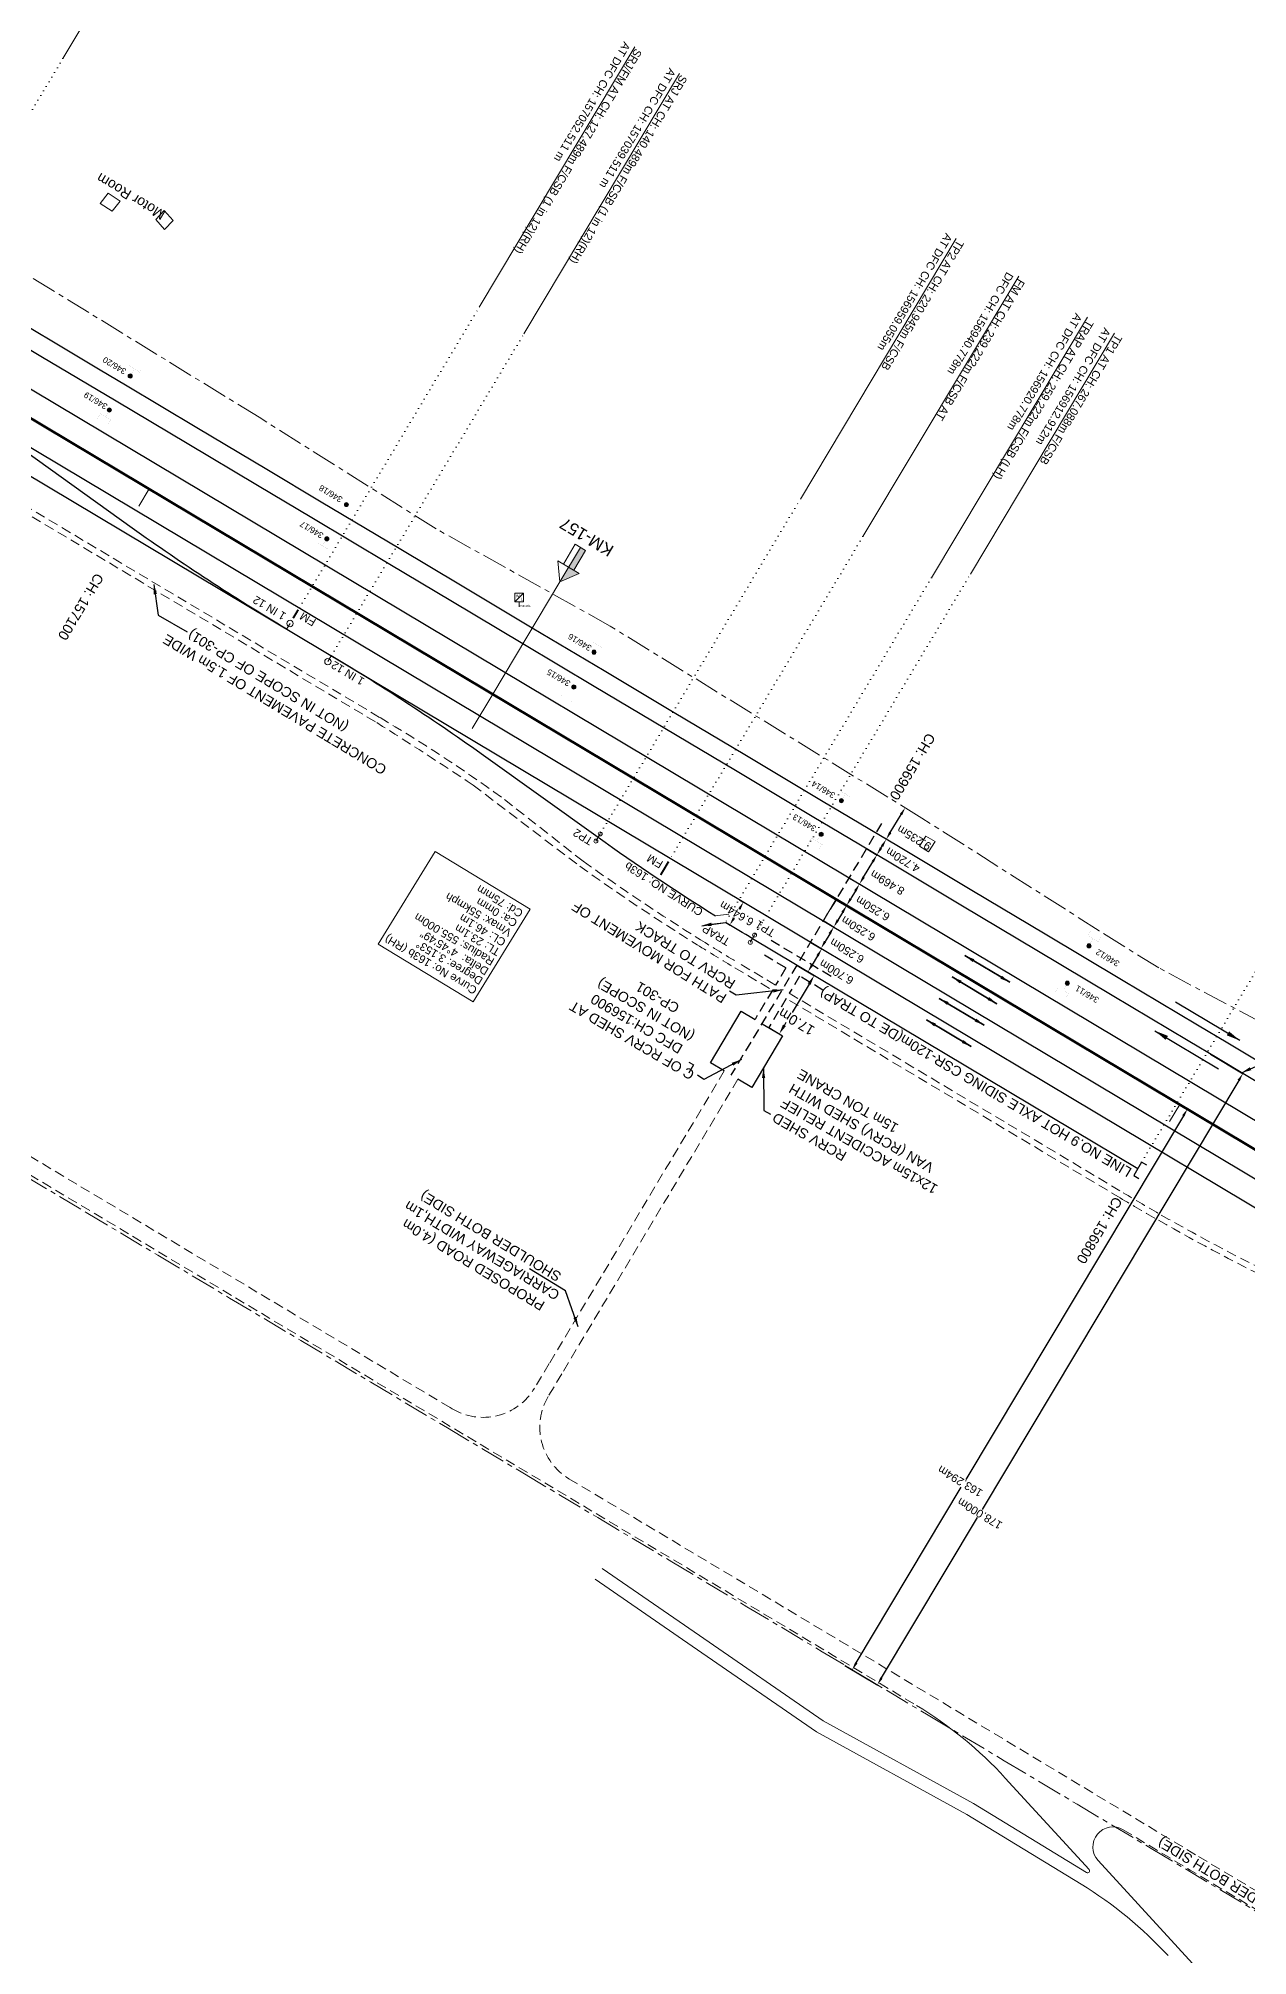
# Model space of a CAD drawing. Header units: metres. Extents: x 597821 to 610090, y 3402206 to 3407451.
# Drawn here: x 605550.1 to 605852.3, y 3404541.2 to 3405020.5 of the extents above; entities that cross this region are included whole.
import ezdxf
from ezdxf.enums import TextEntityAlignment as Align

# ---------------------------------------------------------------- set-up
doc = ezdxf.new("R2010")
doc.units = ezdxf.units.M
doc.header["$MEASUREMENT"] = 0
for name, pattern in [('CENTER', [2, 1.25, -0.25, 0.25, -0.25]), ('DASHED', [0.75, 0.5, -0.25]), ('DOT', [0.25, 0, -0.25])]:
    doc.linetypes.add(name, pattern=pattern)
doc.layers.get('Defpoints').update_dxf_attribs({"color": 5})
for name, color, linetype, lineweight in [('Cardinal_Leader', 10, 'Continuous', 0), ('DFCC BOUNDARY', 6, 'CENTER', 0), ('Existing IR Track', 143, 'Continuous', 0), ("NEW CHAWAPAIL STN. SRJ's", 10, 'Continuous', 0), ('OHE MAST', 7, 'Continuous', 0), ('Proposed Chainage', 10, 'Continuous', 0), ('Proposed Curve_Details', 10, 'Continuous', 0), ('PROPOSED DFCC TRACK', 1, 'Continuous', 0), ('proposed structure', 1, 'Continuous', 0), ('Shed', 7, 'Continuous', 0), ('Side Details', 7, 'Continuous', 0), ('Subroad Edge', 34, 'Continuous', 0), ('Text1', 7, 'Continuous', 0), ('Trolley Stand', 7, 'Continuous', 0), ('WL', 7, 'Continuous', 0)]:
    doc.layers.add(name, color=color, linetype=linetype, lineweight=lineweight)
doc.layers.add('Existing Railway Boundary', color=7, linetype='CENTER')
doc.layers.add('PROPOSED FEATURES', color=10, linetype='Continuous')
doc.styles.add('ARIAL', font='arial.ttf')
doc.styles.add('CUT-FILL', font='cut-fill.shx', dxfattribs={"height": 2})
doc.styles.get("Standard").update_dxf_attribs({"font": 'arial.ttf'})
doc.styles.add('Style-Arial', font='arial.ttf')
doc.dimstyles.new('DIM', dxfattribs={"dimtxt": 2.5, "dimasz": 2.5, "dimexe": 0.18, "dimexo": 0.0625, "dimgap": 0.09, "dimtad": 0, "dimtih": 1, "dimtoh": 1, "dimdec": 3, "dimzin": 0, "dimdsep": 46, "dimtxsty": 'Standard', "dimcen": 0.09, "dimadec": 0, "dimazin": 0, "dimtfac": 1, "dimtdec": 3, "dimtofl": 0, "dimtmove": 0, "dimatfit": 3, "dimfxl": 1, "dimtolj": 1, "dimtzin": 0, "dimarcsym": 0})
doc.dimstyles.new('ISO-25', dxfattribs={"dimtxt": 2.5, "dimasz": 2.5, "dimexe": 1.25, "dimexo": 0.625, "dimtad": 1, "dimtxsty": 'Standard', "dimcen": 2.5, "dimadec": 0, "dimazin": 0, "dimtfac": 1, "dimtmove": 0, "dimatfit": 3, "dimfxl": 1, "dimarcsym": 0})
doc.dimstyles.get("Standard").update_dxf_attribs({"dimtxt": 0.18, "dimasz": 0.18, "dimexe": 0.18, "dimexo": 0.0625, "dimgap": 0.09, "dimtad": 0, "dimtih": 1, "dimtoh": 1, "dimdec": 4, "dimzin": 0, "dimdsep": 46, "dimtxsty": 'Standard', "dimcen": 0.09, "dimadec": 0, "dimazin": 0, "dimtfac": 1, "dimtdec": 4, "dimtofl": 0, "dimtmove": 0, "dimatfit": 3, "dimfxl": 1, "dimtolj": 1, "dimtzin": 0, "dimarcsym": 0})
doc.dimstyles.new('Standard for ex', dxfattribs={"dimtxt": 0.18, "dimasz": 0.18, "dimexe": 0.18, "dimexo": 0.0625, "dimgap": 0.09, "dimtad": 0, "dimtih": 1, "dimtoh": 1, "dimdec": 4, "dimzin": 0, "dimdsep": 46, "dimtxsty": 'Standard', "dimcen": 0.09, "dimadec": 0, "dimazin": 0, "dimtfac": 1, "dimtdec": 4, "dimtofl": 0, "dimtmove": 0, "dimatfit": 3, "dimfxl": 1, "dimtolj": 1, "dimtzin": 0, "dimarcsym": 0})

# ---------------------------------------------------------------- blocks, each defined once
blk = doc.blocks.new('WL')
at = {"layer": 'WL'}
for p, q in [((1.07, 3.42), (-1.06, 3.42)), ((-1.06, 3.42), (-1.06, 1.29)), ((-1.06, 1.29), (1.07, 1.29)), ((0, 1.29), (0, 0)), ((1.07, 1.29), (1.07, 3.42))]:
    blk.add_line(p, q, dxfattribs=at)
blk.add_lwpolyline([(-1.06, 1.29), (1.07, 3.42)], dxfattribs=at)
at = {"layer": 'WL', "style": 'CUT-FILL'}
for s, p in [('W', (-0.84, 2.35)), ('L', (0.43, 1.56))]:
    blk.add_text(s, height=0.739, dxfattribs=at).set_placement(p)
blk = doc.blocks.new('OHE MAST')
h = blk.add_hatch(color=7)
h.dxf.hatch_style = 1
edge = h.paths.add_edge_path()
edge.add_arc((0, 0), 0.514, 0, 360)
at = {"const_width": 0.01}
for points in [[(1.5, 3.5), (1.5, 2), (-1.5, 2), (-1.5, 3.5)], [(0, 2), (0, 0)]]:
    blk.add_lwpolyline(points, dxfattribs=at)
blk.add_circle((0, 0), 0.514)
blk = doc.blocks.new('*D36')
at = {"layer": 'Defpoints', "color": 0, "transparency": 16777216}
for p in [(605752.69, 3404810.67), (605749.48, 3404805.31), (605752.09, 3404803.75)]:
    blk.add_point(p, dxfattribs=at)
at = {"layer": 'PROPOSED DFCC TRACK', "color": 0, "lineweight": -2, "transparency": 16777216}
for p, q in [((605752.8, 3404810.61), (605755.4, 3404809.05)), ((605749.59, 3404805.24), (605752.2, 3404803.68)), ((605754.27, 3404807.4), (605753.12, 3404805.47))]:
    blk.add_line(p, q, dxfattribs=at)
at = {"layer": 'PROPOSED DFCC TRACK', "color": 0, "transparency": 16777216}
for points in [[(605752.83, 3404805.64), (605753.4, 3404805.29), (605752.09, 3404803.75)], [(605753.98, 3404807.57), (605754.56, 3404807.23), (605755.3, 3404809.11)]]:
    blk.add_solid(points, dxfattribs=at)
at = {"layer": 'PROPOSED DFCC TRACK', "color": 0, "lineweight": 0, "transparency": 16777216, "insert": (605758.61, 3404803), "char_height": 2, "attachment_point": 5, "rotation": 149, "style": 'Style-Arial'}
blk.add_mtext('\\A1;6.250m', dxfattribs=at)
blk = doc.blocks.new('TerminatorOpen_0.5')
at = {"color": 0, "linetype": 'ByBlock', "lineweight": -2}
for q in [(-1, 0.25), (-1, 0), (-1, -0.25)]:
    blk.add_line((0, 0), q, dxfattribs=at)
blk = doc.blocks.new('*D37')
at = {"layer": 'Defpoints', "color": 0, "transparency": 16777216}
for p in [(605749.48, 3404805.31), (605746.28, 3404799.94), (605748.88, 3404798.38)]:
    blk.add_point(p, dxfattribs=at)
at = {"layer": 'PROPOSED DFCC TRACK', "color": 0, "lineweight": -2, "transparency": 16777216}
for p, q in [((605749.59, 3404805.24), (605752.2, 3404803.68)), ((605751.06, 3404802.03), (605749.91, 3404800.1)), ((605746.38, 3404799.88), (605748.99, 3404798.32))]:
    blk.add_line(p, q, dxfattribs=at)
at = {"layer": 'PROPOSED DFCC TRACK', "color": 0, "transparency": 16777216}
for points in [[(605750.78, 3404802.2), (605751.35, 3404801.86), (605752.09, 3404803.75)], [(605749.62, 3404800.27), (605750.2, 3404799.93), (605748.88, 3404798.38)]]:
    blk.add_solid(points, dxfattribs=at)
at = {"layer": 'PROPOSED DFCC TRACK', "color": 0, "lineweight": 0, "transparency": 16777216, "insert": (605755.01, 3404797.98), "char_height": 2, "attachment_point": 5, "rotation": 149, "style": 'Style-Arial'}
blk.add_mtext('\\A1;6.250m', dxfattribs=at)
blk = doc.blocks.new('*D38')
at = {"layer": 'Defpoints', "color": 0, "transparency": 16777216}
for p in [(605746.28, 3404799.94), (605743.07, 3404794.58), (605745.68, 3404793.02)]:
    blk.add_point(p, dxfattribs=at)
at = {"layer": 'PROPOSED DFCC TRACK', "color": 0, "lineweight": -2, "transparency": 16777216}
for p, q in [((605746.38, 3404799.88), (605748.99, 3404798.32)), ((605747.86, 3404796.67), (605746.7, 3404794.74)), ((605743.18, 3404794.51), (605745.79, 3404792.95))]:
    blk.add_line(p, q, dxfattribs=at)
at = {"layer": 'PROPOSED DFCC TRACK', "color": 0, "transparency": 16777216}
for points in [[(605747.57, 3404796.84), (605748.14, 3404796.5), (605748.88, 3404798.38)], [(605746.42, 3404794.91), (605746.99, 3404794.56), (605745.68, 3404793.02)]]:
    blk.add_solid(points, dxfattribs=at)
at = {"layer": 'PROPOSED DFCC TRACK', "color": 0, "lineweight": 0, "transparency": 16777216, "insert": (605752.18, 3404792.42), "char_height": 2, "attachment_point": 5, "rotation": 149, "style": 'Style-Arial'}
blk.add_mtext('\\A1;6.250m', dxfattribs=at)
blk = doc.blocks.new('*D39')
at = {"layer": 'Defpoints', "color": 0, "transparency": 16777216}
for p in [(605743.07, 3404794.58), (605739.63, 3404788.83), (605742.42, 3404787.16)]:
    blk.add_point(p, dxfattribs=at)
at = {"layer": 'PROPOSED DFCC TRACK', "color": 0, "lineweight": -2, "transparency": 16777216}
for p, q in [((605743.18, 3404794.51), (605745.97, 3404792.85)), ((605744.83, 3404791.19), (605743.45, 3404788.88)), ((605739.74, 3404788.76), (605742.53, 3404787.09))]:
    blk.add_line(p, q, dxfattribs=at)
at = {"layer": 'PROPOSED DFCC TRACK', "color": 0, "transparency": 16777216}
for points in [[(605744.55, 3404791.36), (605745.12, 3404791.02), (605745.86, 3404792.91)], [(605743.16, 3404789.05), (605743.74, 3404788.7), (605742.42, 3404787.16)]]:
    blk.add_solid(points, dxfattribs=at)
at = {"layer": 'PROPOSED DFCC TRACK', "color": 0, "lineweight": 0, "transparency": 16777216, "insert": (605749.54, 3404787.12), "char_height": 2, "attachment_point": 5, "rotation": 149, "style": 'Style-Arial'}
blk.add_mtext('\\A1;6.700m', dxfattribs=at)
blk = doc.blocks.new('KM POST PLAN')
h = blk.add_hatch(color=256)
h.dxf.hatch_style = 1
h.paths.add_polyline_path([(0, -8.47), (-3, -8.47), (-3, -20), (0, -20)])
h.paths.add_polyline_path([(0, -8.47), (0, 0), (-6.25, -8.47)])
for points in [[(0, 0), (-6.25, -8.47), (6.25, -8.47)], [(0, 0), (0, -20)], [(0, 0), (6.25, -8.47)], [(3, -8.47), (3, -20), (-3, -20), (-3, -8.47)]]:
    blk.add_lwpolyline(points)
at = {"style": 'Style-Arial'}
blk.add_attdef('KM-POST', text='', height=6, dxfattribs=at).set_placement((0, -26, -263.95), align=Align.MIDDLE_CENTER)
blk = doc.blocks.new('*D58')
at = {"layer": 'Defpoints', "color": 0, "transparency": 16777216}
for p in [(605739.63, 3404788.83), (605743.98, 3404786.23), (605730.91, 3404774.23)]:
    blk.add_point(p, dxfattribs=at)
at = {"layer": 'PROPOSED FEATURES', "color": 0, "lineweight": -2, "transparency": 16777216}
for p, q in [((605739.74, 3404788.76), (605744.09, 3404786.17)), ((605742.7, 3404784.08), (605738.45, 3404776.97)), ((605731.02, 3404774.17), (605735.37, 3404771.57)), ((605736.54, 3404773.78), (605737.01, 3404774.57))]:
    blk.add_line(p, q, dxfattribs=at)
at = {"layer": 'PROPOSED FEATURES', "color": 0, "transparency": 16777216}
for points in [[(605742.34, 3404784.3), (605743.05, 3404783.87), (605743.98, 3404786.23)], [(605736.18, 3404774), (605736.9, 3404773.57), (605735.26, 3404771.64)]]:
    blk.add_solid(points, dxfattribs=at)
at = {"layer": 'PROPOSED FEATURES', "color": 0, "lineweight": 0, "transparency": 16777216, "insert": (605739.56, 3404774.67), "char_height": 2.5, "attachment_point": 5, "rotation": 149, "style": 'Style-Arial'}
blk.add_mtext('\\A1;17.0m', dxfattribs=at)
blk = doc.blocks.new('TRAP')
at = {"layer": 'PROPOSED DFCC TRACK', "linetype": 'Continuous', "lineweight": 13, "flags": 128}
for points in [[(-1.29, 0.77), (-0.15, -2.47)], [(1.29, -0.77), (0.15, 2.47)]]:
    blk.add_lwpolyline(points, dxfattribs=at)
blk = doc.blocks.new('*D72')
at = {"layer": 'Defpoints', "color": 0, "transparency": 16777216}
for p in [(605842.87, 3404766.63), (605751.56, 3404613.84), (605759.77, 3404608.93)]:
    blk.add_point(p, dxfattribs=at)
at = {"layer": 'PROPOSED DFCC TRACK', "color": 0, "lineweight": -2, "transparency": 16777216}
for p, q in [((605842.97, 3404766.57), (605851.19, 3404761.66)), ((605850.05, 3404760.01), (605785.94, 3404652.72)), ((605760.8, 3404610.65), (605784.76, 3404650.75)), ((605751.66, 3404613.77), (605759.88, 3404608.86))]:
    blk.add_line(p, q, dxfattribs=at)
at = {"layer": 'PROPOSED DFCC TRACK', "color": 0, "transparency": 16777216}
for points in [[(605849.77, 3404760.18), (605850.34, 3404759.84), (605851.08, 3404761.72)], [(605760.51, 3404610.82), (605761.08, 3404610.47), (605759.77, 3404608.93)]]:
    blk.add_solid(points, dxfattribs=at)
at = {"layer": 'PROPOSED DFCC TRACK', "color": 0, "lineweight": 0, "transparency": 16777216, "insert": (605785.35, 3404651.73), "char_height": 2, "attachment_point": 5, "rotation": 149, "style": 'Style-Arial'}
blk.add_mtext('\\A1;178.000m', dxfattribs=at)
blk = doc.blocks.new('*D361')
at = {"layer": 'Defpoints', "color": 0, "transparency": 16777216}
for p in [(605757.03, 3404817.94), (605759.64, 3404816.38), (605752.69, 3404810.67)]:
    blk.add_point(p, dxfattribs=at)
at = {"layer": 'PROPOSED DFCC TRACK', "color": 0, "lineweight": -2, "transparency": 16777216}
for p, q in [((605757.14, 3404817.88), (605759.75, 3404816.32)), ((605752.8, 3404810.61), (605755.4, 3404809.05)), ((605756.32, 3404810.83), (605758.62, 3404814.67))]:
    blk.add_line(p, q, dxfattribs=at)
at = {"layer": 'PROPOSED DFCC TRACK', "color": 0, "transparency": 16777216}
for points in [[(605758.33, 3404814.84), (605758.9, 3404814.5), (605759.64, 3404816.38)], [(605756.04, 3404811), (605756.61, 3404810.66), (605755.3, 3404809.11)]]:
    blk.add_solid(points, dxfattribs=at)
at = {"layer": 'PROPOSED DFCC TRACK', "color": 0, "lineweight": 0, "transparency": 16777216, "insert": (605762.27, 3404809.47), "char_height": 2, "attachment_point": 5, "rotation": 149, "style": 'Style-Arial'}
blk.add_mtext('\\A1;8.469m', dxfattribs=at)
blk = doc.blocks.new('*D362')
at = {"layer": 'Defpoints', "color": 0, "transparency": 16777216}
for p in [(605761.97, 3404820.28), (605761.97, 3404820.28), (605759.64, 3404816.38)]:
    blk.add_point(p, dxfattribs=at)
at = {"layer": 'Text1', "color": 0, "lineweight": -2, "transparency": 16777216}
blk.add_line((605760.67, 3404818.1), (605760.94, 3404818.57), dxfattribs=at)
at = {"layer": 'Text1', "color": 0, "transparency": 16777216}
for points in [[(605760.66, 3404818.74), (605761.23, 3404818.4), (605761.97, 3404820.28)], [(605760.38, 3404818.27), (605760.95, 3404817.93), (605759.64, 3404816.38)]]:
    blk.add_solid(points, dxfattribs=at)
at = {"layer": 'Text1', "color": 0, "lineweight": 0, "transparency": 16777216, "insert": (605766.13, 3404815.12), "char_height": 2, "attachment_point": 5, "rotation": 149, "style": 'Style-Arial'}
blk.add_mtext('\\A1;4.720m', dxfattribs=at)
blk = doc.blocks.new('*D363')
at = {"layer": 'Defpoints', "color": 0, "transparency": 16777216}
for p in [(605766.71, 3404828.21), (605766.71, 3404828.21), (605761.97, 3404820.28)]:
    blk.add_point(p, dxfattribs=at)
at = {"layer": 'Text1', "color": 0, "lineweight": -2, "transparency": 16777216}
blk.add_line((605763, 3404822), (605765.69, 3404826.49), dxfattribs=at)
at = {"layer": 'Text1', "color": 0, "transparency": 16777216}
for points in [[(605765.4, 3404826.66), (605765.97, 3404826.32), (605766.71, 3404828.21)], [(605762.71, 3404822.17), (605763.28, 3404821.83), (605761.97, 3404820.28)]]:
    blk.add_solid(points, dxfattribs=at)
at = {"layer": 'Text1', "color": 0, "lineweight": 0, "transparency": 16777216, "insert": (605768.94, 3404820.68), "char_height": 2, "attachment_point": 5, "rotation": 149, "style": 'Style-Arial'}
blk.add_mtext('\\A1;9.235m', dxfattribs=at)
blk = doc.blocks.new('*D425')
at = {"layer": 'Defpoints', "color": 0, "transparency": 16777216}
for p in [(605835.32, 3404754.01), (605751.56, 3404613.84), (605753.48, 3404612.69)]:
    blk.add_point(p, dxfattribs=at)
at = {"layer": 'PROPOSED DFCC TRACK', "color": 0, "lineweight": -2, "transparency": 16777216}
for p, q in [((605835.43, 3404753.95), (605837.35, 3404752.8)), ((605836.22, 3404751.15), (605781.9, 3404660.26)), ((605754.5, 3404614.41), (605780.73, 3404658.29)), ((605751.66, 3404613.77), (605753.58, 3404612.63))]:
    blk.add_line(p, q, dxfattribs=at)
at = {"layer": 'PROPOSED DFCC TRACK', "color": 0, "transparency": 16777216}
for points in [[(605835.93, 3404751.32), (605836.5, 3404750.98), (605837.24, 3404752.86)], [(605754.22, 3404614.58), (605754.79, 3404614.24), (605753.48, 3404612.69)]]:
    blk.add_solid(points, dxfattribs=at)
at = {"layer": 'PROPOSED DFCC TRACK', "color": 0, "lineweight": 0, "transparency": 16777216, "insert": (605780.45, 3404659.8), "char_height": 2, "attachment_point": 5, "rotation": 149, "style": 'Style-Arial'}
blk.add_mtext('\\A1;163.294m', dxfattribs=at)
blk = doc.blocks.new('*D564')
at = {"layer": 'Defpoints', "color": 0, "transparency": 16777216}
for p in [(605725.23, 3404805.24), (605726.31, 3404804.59), (605721.83, 3404799.53)]:
    blk.add_point(p, dxfattribs=at)
at = {"layer": 'PROPOSED DFCC TRACK', "color": 0, "lineweight": -2, "transparency": 16777216}
for p, q in [((605725.34, 3404805.17), (605726.42, 3404804.53)), ((605723.93, 3404800.6), (605724.02, 3404800.76)), ((605725.29, 3404802.87), (605725.2, 3404802.72)), ((605721.93, 3404799.47), (605723.01, 3404798.82))]:
    blk.add_line(p, q, dxfattribs=at)
at = {"layer": 'PROPOSED DFCC TRACK', "color": 0, "transparency": 16777216}
for points in [[(605723.65, 3404800.78), (605724.22, 3404800.43), (605722.91, 3404798.89)], [(605725, 3404803.05), (605725.57, 3404802.7), (605726.31, 3404804.59)]]:
    blk.add_solid(points, dxfattribs=at)
at = {"layer": 'PROPOSED DFCC TRACK', "color": 0, "lineweight": 0, "transparency": 16777216, "insert": (605724.61, 3404801.74), "char_height": 2, "attachment_point": 5, "rotation": 149, "style": 'Style-Arial'}
blk.add_mtext('\\A1;6.644m', dxfattribs=at)
blk = doc.blocks.new('A$C6CCE4AED')
at = {"layer": 'PROPOSED DFCC TRACK', "linetype": 'Continuous', "lineweight": 25}
blk.add_lwpolyline([(605719.28, 3404801.11, -0.015892), (605689.97, 3404820.74), (605661.9, 3404840.86, 0.020785), (605623.32, 3404866.14)], format="xyb", dxfattribs=at)

msp = doc.modelspace()

# ---------------------------------------------------------------- linework, layer by layer
at = {"layer": 'Cardinal_Leader', "linetype": 'Continuous', "lineweight": 13}
for p, q in [((605689.4249, 3404819.8282), (605690.513, 3404821.649)), ((605728.0052, 3404794.5395), (605729.0933, 3404796.3602))]:
    msp.add_line(p, q, dxfattribs=at)
for centre in [(605689.4249, 3404819.8282), (605690.513, 3404821.649), (605729.0933, 3404796.3602), (605728.0052, 3404794.5395)]:
    msp.add_circle(centre, 0.5, dxfattribs=at)
at = {"layer": 'DFCC BOUNDARY', "lineweight": 20, "ltscale": 5}
msp.add_lwpolyline([(605546.7867, 3404736.1432), (605562.037, 3404727.0337), (605579.999, 3404716.3019), (605597.9208, 3404705.5942), (605615.6728, 3404695.0154), (605633.1848, 3404684.5798), (605652.3441, 3404673.1371), (605671.5793, 3404661.6491), (605689.8885, 3404650.7152), (605708.39, 3404639.6664), (605727.1867, 3404628.4298), (605745.9903, 3404617.189), (605753.4622, 3404612.69), (605772.4741, 3404601.3086), (605791.4709, 3404589.9505), (605809.6896, 3404579.0619), (605828.1628, 3404568.0212), (605867.7667, 3404544.3363)], dxfattribs=at)
at = {"layer": 'Existing IR Track', "color": 0, "lineweight": 25, "flags": 128}
for points in [[(605866.0475, 3404758.081), (605847.3541, 3404769.2848), (605839.795, 3404773.8237), (605820.7425, 3404785.1993), (605801.6957, 3404796.5716), (605783.3656, 3404807.5125), (605765.0395, 3404818.451), (605745.8255, 3404829.9265), (605726.6693, 3404841.3675), (605709.0185, 3404851.9139), (605691.4772, 3404862.3948), (605673.5255, 3404873.1089), (605655.5855, 3404883.816), (605640.2983, 3404892.9617), (605620.8302, 3404904.6032), (605607.224, 3404912.7282), (605589.7185, 3404923.1817), (605571.9003, 3404933.7971), (605565.5889, 3404937.5571), (605537.3916, 3404954.373)], [(605863.6963, 3404754.1565), (605844.9634, 3404765.3708), (605837.4444, 3404769.8982), (605818.3984, 3404781.2839), (605799.6013, 3404792.5208), (605781.0301, 3404803.6112), (605762.7206, 3404814.5453), (605743.4924, 3404826.0291), (605724.3331, 3404837.4718), (605706.6718, 3404847.9965), (605689.0077, 3404858.5229), (605671.1732, 3404869.1785), (605653.2112, 3404879.9103), (605637.9448, 3404889.0293), (605618.4856, 3404900.6528), (605604.8548, 3404908.7735), (605587.323, 3404919.2182), (605569.5264, 3404929.8315), (605550.7626, 3404941.0217), (605535.0215, 3404950.414)]]:
    msp.add_lwpolyline(points, dxfattribs=at)
at = {"layer": 'Existing Railway Boundary', "color": 36, "lineweight": 20, "ltscale": 5}
msp.add_lwpolyline([(606482.6553, 3404400.5033), (606440.6404, 3404426.8266), (606340.4529, 3404482.426), (606297.1799, 3404510.4319), (606276.2582, 3404522.8992), (606232.5979, 3404548.0483), (606232.5409, 3404548.294), (606158.8351, 3404591.7532), (606096.7448, 3404628.7817), (606034.9065, 3404665.7185), (605992.5296, 3404692.0896), (605873.4399, 3404765.0797), (605830.0802, 3404788.14), (605815.1712, 3404797.4287), (605770.8509, 3404825.609), (605693.0181, 3404873.5817), (605649.4918, 3404897.9326), (605605.2802, 3404925.7801), (605533.3998, 3404970.0357), (605489.7388, 3404994.5143), (605453.7088, 3405017.4089), (605431.5793, 3405032.9019)], dxfattribs=at)
at = {"layer": "NEW CHAWAPAIL STN. SRJ's", "lineweight": 13, "flags": 128}
for points in [[(605595.1927, 3405080.6117), (605556.2659, 3405015.4739)], [(605699.1884, 3405018.426), (605660.2637, 3404953.2906)], [(605710.3533, 3405011.754), (605671.4255, 3404946.6167)], [(605779.4461, 3404970.4644), (605740.5184, 3404905.3271)], [(605795.0736, 3404961.0897), (605756.1429, 3404895.9542)], [(605812.2416, 3404950.8302), (605773.3109, 3404885.6947)], [(605819.0255, 3404946.8481), (605783.0022, 3404886.5708)]]:
    msp.add_lwpolyline(points, dxfattribs=at)
at = {"layer": "NEW CHAWAPAIL STN. SRJ's", "linetype": 'DOT', "lineweight": 13, "ltscale": 5, "flags": 128}
for points in [[(605556.2659, 3405015.4739), (605511.3491, 3404940.3338)], [(605615.3617, 3404878.1764), (605660.2637, 3404953.2906)], [(605623.3204, 3404866.1393), (605671.4255, 3404946.6167)], [(605689.9689, 3404820.7386), (605740.5184, 3404905.3271)], [(605756.1429, 3404895.9542), (605708.0565, 3404815.5015)], [(605773.3109, 3404885.6947), (605721.8257, 3404799.5328)], [(605728.5489, 3404795.4501), (605783.0022, 3404886.5708)], [(605825.7934, 3404739.581), (605876.3076, 3404824.1101)]]:
    msp.add_lwpolyline(points, dxfattribs=at)
at = {"layer": 'Proposed Chainage', "lineweight": 0}
msp.add_line((605680.4261, 3404884.6919), (605663.6418, 3404856.6054), dxfattribs=at)
at = {"layer": 'Proposed Chainage', "lineweight": 0, "flags": 128}
for points in [[(605575.2367, 3404903.6111), (605577.8016, 3404907.9031)], [(605658.512, 3404848.0213), (605663.6418, 3404856.6054)], [(605746.9171, 3404801.0157), (605749.482, 3404805.3077)], [(605832.7574, 3404749.718), (605835.3223, 3404754.01)]]:
    msp.add_lwpolyline(points, dxfattribs=at)
at = {"layer": 'Proposed Curve_Details'}
msp.add_lwpolyline([(605673.008, 3404802.8001), (605658.7546, 3404779.6301), (605635.0102, 3404794.0363), (605649.2636, 3404817.2063)], close=True, dxfattribs=at)
at = {"layer": 'PROPOSED DFCC TRACK', "color": 10, "linetype": 'DASHED', "lineweight": 13, "ltscale": 5}
msp.add_line((605721.5008, 3404762.3834), (605677.7919, 3404689.242), dxfattribs=at)
at = {"layer": 'PROPOSED DFCC TRACK', "color": 1, "linetype": 'Continuous', "lineweight": 50, "flags": 128}
msp.add_lwpolyline([(607347.5156, 3403829.6526), (607112.557, 3403985.9371), (607107.3529, 3403989.3983), (607102.1477, 3403992.8578), (607096.9403, 3403996.3141), (607091.7297, 3403999.7655), (607086.5148, 3404003.2104), (607081.2946, 3404006.6471), (607076.0678, 3404010.074), (607070.8336, 3404013.4895, 0.00707659), (607010.9855, 3404051.2454), (607005.6489, 3404054.4986), (607000.3052, 3404057.7402), (606994.9554, 3404060.9717), (606989.6007, 3404064.1948), (606984.2418, 3404067.4112), (606978.88, 3404070.6226), (606973.5162, 3404073.8307), (606968.1513, 3404077.0371), (604380.3623, 3405623.4867)], format="xyb", dxfattribs=at)
at = {"layer": 'PROPOSED DFCC TRACK', "linetype": 'Continuous', "lineweight": 25, "flags": 128}
for points in [[(604464.4415, 3405565.9604), (606726.5509, 3404214.1353)], [(604523.4394, 3405545.2655), (606270.5802, 3404501.183)], [(605458.8449, 3404964.429), (606618.4738, 3404271.4407)]]:
    msp.add_lwpolyline(points, dxfattribs=at)
at = {"layer": 'PROPOSED DFCC TRACK', "linetype": 'Continuous', "lineweight": 25}
for points in [[(605612.1571, 3404872.8096, -0.02078913), (605573.5752, 3404898.0997), (605549.9309, 3404915.0437, 0.02078909), (605511.3491, 3404940.3338)], [(605824.8054, 3404737.9277), (605728.5492, 3404795.4499, -0.00354334), (605721.8257, 3404799.5328, -0.00354334)]]:
    msp.add_lwpolyline(points, format="xyb", dxfattribs=at)
at = {"layer": 'PROPOSED DFCC TRACK', "color": 5, "linetype": 'DASHED', "lineweight": 13, "ltscale": 5}
for points in [[(605511.3561, 3404926.4103), (605509.9189, 3404924.0053), (605634.6145, 3404849.4879, -0.00754795), (605658.7756, 3404833.8103), (605685.3874, 3404813.582, 0.01589182), (605714.7745, 3404793.9053, 0.00489474), (605724.1889, 3404788.1534), (605733.5558, 3404782.5559)], [(605734.3252, 3404783.8435), (605724.9584, 3404789.4411, -0.00489474), (605715.569, 3404795.1776, -0.01589182), (605686.2612, 3404814.8012), (605665.812, 3404830.8444, 0.02274937), (605635.3838, 3404850.7756), (605511.976, 3404924.5235), (605512.6437, 3404925.6409)], [(605737.7588, 3404781.7916), (605821.2146, 3404731.9189, 0.00489474), (605830.7145, 3404726.3673, 0.01589182), (605861.88, 3404709.8523), (605892.9593, 3404695.2335, -0.02631745), (605918.4668, 3404681.6066), (606035.4648, 3404611.6892, -0.06443888), (606055.6268, 3404595.8026), (606083.9079, 3404566.9126, 0.04978898), (606099.1465, 3404554.1668), (606119.0524, 3404540.6343)], [(606112.6866, 3404543.1481), (606098.1793, 3404553.0105, -0.04978898), (606082.9407, 3404565.7563), (606054.7, 3404594.605, 0.0644329), (606034.54, 3404610.4905), (605917.6943, 3404680.3208, 0.0243527), (605892.4381, 3404693.8355), (605861.2202, 3404708.5052, -0.01589182), (605829.9704, 3404725.0648, -0.00489474), (605820.4451, 3404730.6313), (605736.9894, 3404780.504)]]:
    msp.add_lwpolyline(points, format="xyb", dxfattribs=at)
at = {"layer": 'PROPOSED DFCC TRACK', "color": 10, "linetype": 'DASHED', "lineweight": 13, "ltscale": 5, "flags": 128}
for points in [[(605459.0499, 3404914.26), (605457.99, 3404912.4863, 0.15762435), (605458.5986, 3404898.2773), (605463.5349, 3404890.2488, -0.28429229), (605463.3703, 3404875.7573), (605450.4187, 3404854.1664), (605431.9636, 3404823.4007, 0.41446087), (605437.1216, 3404802.8149), (605650.959, 3404674.7879), (605748.3182, 3404616.5248), (605769.5519, 3404603.7461)], [(605821.1879, 3404572.671), (605837.9343, 3404562.5928), (605952.2455, 3404494.2606), (606003.8002, 3404463.6919, 0.38186428), (606028.3767, 3404470.2825), (606032.5503, 3404477.2164)]]:
    msp.add_lwpolyline(points, format="xyb", dxfattribs=at)
at = {"layer": 'PROPOSED DFCC TRACK', "color": 10, "linetype": 'DASHED', "lineweight": 13, "ltscale": 5}
for points in [[(605677.7919, 3404689.242), (605674.1125, 3404683.0851, -0.41439469), (605653.5339, 3404677.9085), (605653.013, 3404678.2202), (605442.6113, 3404804.1902, -0.41445944), (605437.4533, 3404824.776), (605454.4648, 3404853.1354), (605466.968, 3404873.9793, -0.18059072), (605480.1181, 3404882.622, 0.29422315), (605495.4129, 3404890.3031), (605496.3768, 3404891.9537)], [(605680.9103, 3404686.6627), (605677.5354, 3404681.0152, 0.41403246), (605682.7088, 3404660.4492), (605750.3765, 3404619.9546), (605839.9918, 3404566.0231), (605954.2933, 3404497.6967), (606004.7717, 3404467.7217, 0.14397333), (606012.9713, 3404465.627, 0.14397333)]]:
    msp.add_lwpolyline(points, format="xyb", dxfattribs=at)
at = {"layer": 'PROPOSED DFCC TRACK', "linetype": 'Continuous', "lineweight": 0, "const_width": 0.5, "flags": 128}
for points in [[(605613.7833, 3404875.557), (605615.0436, 3404877.6728)], [(605705.6065, 3404811.38), (605707.6043, 3404814.7232)]]:
    msp.add_lwpolyline(points, dxfattribs=at)
at = {"layer": 'PROPOSED DFCC TRACK', "color": 10, "linetype": 'Continuous', "lineweight": 13, "flags": 128}
for points in [[(605613.0105, 3404874.242), (605612.1556, 3404872.8113)], [(605622.4652, 3404864.7083), (605623.3202, 3404866.139)]]:
    msp.add_lwpolyline(points, dxfattribs=at)
at = {"layer": 'PROPOSED DFCC TRACK', "color": 10, "linetype": 'DASHED', "lineweight": 13, "ltscale": 5}
msp.add_lwpolyline([(605724.9344, 3404760.3315), (605680.9103, 3404686.6627)], dxfattribs=at)
at = {"layer": 'PROPOSED DFCC TRACK', "linetype": 'Continuous', "lineweight": 25}
msp.add_lwpolyline([(605827.081, 3404738.8115), (605825.7934, 3404739.581), (605823.8174, 3404736.2744), (605825.105, 3404735.5049)], dxfattribs=at)
at = {"layer": 'PROPOSED DFCC TRACK', "color": 10, "linetype": 'Continuous', "lineweight": 13}
for centre in [(605613.0105, 3404874.242), (605622.4652, 3404864.7083)]:
    msp.add_circle(centre, 0.8, dxfattribs=at)
at = {"layer": 'PROPOSED FEATURES', "color": 5, "linetype": 'DASHED', "lineweight": 25, "ltscale": 5}
for p, q in [((605736.8901, 3404788.1355), (605734.3252, 3404783.8435)), ((605740.3237, 3404786.0836), (605737.7588, 3404781.7916)), ((605733.61, 3404782.6466), (605729.1955, 3404775.2595)), ((605736.9894, 3404780.504), (605732.6291, 3404773.2076))]:
    msp.add_line(p, q, dxfattribs=at)
for points in [[(605760.8101, 3404824.2637), (605723.1864, 3404761.3052)], [(605736.8901, 3404788.1355), (605731.0491, 3404791.6261)], [(605748.2166, 3404786.0266), (605733.101, 3404795.0597)], [(605746.1647, 3404782.593), (605740.3237, 3404786.0836)]]:
    msp.add_lwpolyline(points, dxfattribs=at)
at = {"layer": 'PROPOSED FEATURES', "color": 5, "lineweight": 30, "ltscale": 5}
for points in [[(605721.5008, 3404762.3834), (605718.0672, 3404764.4353), (605725.7619, 3404777.3114), (605729.1955, 3404775.2595)], [(605732.6291, 3404773.2076), (605736.0627, 3404771.1556), (605728.368, 3404758.2796), (605724.9344, 3404760.3315)]]:
    msp.add_lwpolyline(points, dxfattribs=at)
at = {"layer": 'Shed'}
for points in [[(605570.5752, 3404979.8525, 260.9376), (605568.5628, 3404977.3197, 261.2336), (605565.5438, 3404979.2727, 261.4605), (605567.5646, 3404981.8161, 261.4605)], [(605581.6739, 3404972.717, 261.1766), (605579.4504, 3404975.2299, 261.2116), (605581.5704, 3404977.4879, 261.2236), (605583.794, 3404974.9748, 261.2236)]]:
    msp.add_polyline3d(points, close=True, dxfattribs=at)
at = {"layer": 'Subroad Edge', "lineweight": 13}
for points in [[(605812.0488, 3404561.9712), (605783.7496, 3404579.2233), (605746.237, 3404599.8895), (605715.3294, 3404621.2266), (605691.0388, 3404637.9956)], [(605810.6959, 3404559.0584), (605782.1483, 3404576.4619), (605744.5563, 3404597.1719), (605713.5164, 3404618.6004), (605689.2257, 3404635.3694)], [(605812.6778, 3404562.7358), (605791.7347, 3404585.6039)], [(605970.5332, 3404376.5295), (605934.7784, 3404428.4599), (605905.7561, 3404465.2032), (605865.8353, 3404509.4173), (605814.9224, 3404565.01)]]:
    msp.add_lwpolyline(points, dxfattribs=at)
for centre, radius, start, end in [((605717.9882, 3404518.0653), 100, 42.48411, 58.960005), ((605818.6097, 3404568.3869), 5, 58.960005, 222.48411), ((605812.309, 3404562.3981), 0.5, 238.632209, 42.48411), ((605758.6424, 3404473.6744), 100, 42.48411, 58.632209)]:
    msp.add_arc(centre, radius, start, end, dxfattribs=at)
at = {"layer": 'Trolley Stand'}
msp.add_polyline3d([(605772.5816, 3404817.1812, 263.6488), (605770.2528, 3404818.5484, 263.6698), (605771.8541, 3404821.0823, 263.5749), (605774.183, 3404819.715, 263.5749)], close=True, dxfattribs=at)

# ---------------------------------------------------------------- block references
at = {"color": 5}
msp.add_blockref('A$C6CCE4AED', (0, 0), dxfattribs=at)
at = {"color": 2, "lineweight": 25, "xscale": -1, "rotation": 117.3078125611879}
msp.add_blockref('TRAP', (605720.5513, 3404800.3239), dxfattribs=at)
at = {"layer": 'OHE MAST', "lineweight": 20}
for p, rotation in [((605573.0767, 3404936.1088), 329.0208306544455), ((605567.8502, 3404927.6184), 149.0208306544456), ((605627.0938, 3404903.961), 329.0208306544455), ((605622.2001, 3404895.4032), 149.0208306544456), ((605688.979, 3404867.0762), 329.0208306544455), ((605683.9091, 3404858.3714), 149.0208306544456), ((605750.7817, 3404829.9481), 329.0208306544455), ((605745.7234, 3404821.551), 149.0208306544456), ((605812.6408, 3404793.6473), 329.0208306544455), ((605807.243, 3404784.3315), 149.0208306544456)]:
    msp.add_blockref('OHE MAST', p, dxfattribs=dict(at, rotation=rotation))
at = {"layer": 'Proposed Chainage', "lineweight": 0}
ref = msp.add_blockref('KM POST PLAN', (605680.4261, 3404884.6919), dxfattribs=dict(at, xscale=0.4999999999999999, yscale=0.4999999999999999, zscale=0.4999999999999999, rotation=149.0267439839697))
ref.add_attrib('KM-POST', 'KM-157', dxfattribs={"layer": '0', "color": 10, "height": 3, "rotation": 149.026744, "style": 'Style-Arial'}).set_placement((605687.1164, 3404895.8382, -131.9737), align=Align.MIDDLE_CENTER)
at = {"layer": 'WL', "xscale": 0.9997078269910248, "yscale": 0.9997078269910248, "zscale": 0.9997078269910248}
msp.add_blockref('WL', (605670.2534, 3404878.3973, 262.8021), dxfattribs=at)

# ---------------------------------------------------------------- texts
at = {"color": 5, "style": 'ARIAL'}
for s, p in [('(NOT IN SCOPE OF CP-301)', (605607.5075, 3404859.9046)), ('CONCRETE PAVEMENT OF 1.5m WIDE', (605609.1768, 3404853.9724))]:
    msp.add_text(s, height=2.5, rotation=148.898117, dxfattribs=at).set_placement(p, align=Align.MIDDLE_CENTER)
at = {"layer": "NEW CHAWAPAIL STN. SRJ's", "lineweight": 13, "style": 'ARIAL'}
msp.add_text('LINE NO.9 HOT AXLE SIDING CSR-120m(DE TO TRAP)', height=2.5, rotation=149.45, dxfattribs=at).set_placement((605784.3113, 3404759.5741), align=Align.MIDDLE_CENTER)
at = {"layer": "NEW CHAWAPAIL STN. SRJ's", "lineweight": 13, "char_height": 2, "attachment_point": 4, "rotation": 239.137675, "line_spacing_factor": 0.648, "style": 'ARIAL'}
for s, insert, width in [('\\pxsm1;SRJ/FM AT CH: 127.489m F/CSB (1 in 12)(RH)\\PAT DFC CH: 157052.511 m ', (605698.736, 3405018.5021), 66.462714), ('\\pxsm1;SRJ AT CH: 140.489m F/CSB (1 in 12)(RH)\\PAT DFC CH: 157039.511 m ', (605710.0742, 3405011.9207), 60.456446), ('\\pxsm1;TP2 AT CH: 220.945m F/CSB\\PAT DFC CH: 156959.055m ', (605779.167, 3404970.6312), 60.456446), ('\\pxsm1;FM AT CH: 239.222m F/CSB AT DFC CH: 156940.778m', (605794.4179, 3404960.9119), 44.868111), ('\\pxsm1;TRAP AT CH: 259.222m F/CSB (LH)\\PAT DFC CH: 156920.778m', (605811.5859, 3404950.6524), 59.111309), ('\\pxsm1;TP1 AT CH: 267.088m F/CSB\\PAT DFC CH: 156912.912m ', (605818.7464, 3404947.0149), 60.456446)]:
    msp.add_mtext(s, dxfattribs=dict(at, insert=insert, width=width))
at = {"layer": "NEW CHAWAPAIL STN. SRJ's", "char_height": 2.5, "attachment_point": 2, "rotation": 148.898117, "style": 'ARIAL'}
for insert, width in [((605658.1765, 3404712.8386), 46.285828), ((605884.1056, 3404535.86), 245.956454)]:
    msp.add_mtext('PROPOSED ROAD (4.0m CARRIAGEWAY WIDTH,1m SHOULDER BOTH SIDE) ', dxfattribs=dict(at, insert=insert, width=width))
at = {"layer": 'OHE MAST', "style": 'ARIAL'}
for s, p in [('346/20', (605572.2781, 3404937.7091)), ('346/19', (605567.5693, 3404928.9333)), ('346/18', (605626.3037, 3404905.6701)), ('346/17', (605621.5392, 3404896.6645)), ('346/16', (605688.5484, 3404868.5411)), ('346/15', (605683.2577, 3404859.6661)), ('346/14', (605749.4, 3404831.7241)), ('346/13', (605744.689, 3404823.4023)), ('346/12', (605820.4433, 3404789.6434)), ('346/11', (605815.29, 3404780.556))]:
    msp.add_text(s, height=1.5, rotation=149, dxfattribs=at).set_placement(p)
at = {"layer": 'Proposed Chainage', "lineweight": 0, "char_height": 2.5, "attachment_point": 4, "rotation": 239.137675, "line_spacing_factor": 0.6, "style": 'Style-Arial'}
for s, insert in [('CH: 157100', (605565.5084, 3404886.4234)), ('CH: 156900', (605773.3137, 3404846.4627)), ('CH: 156800', (605820.0219, 3404730.5387))]:
    msp.add_mtext(s, dxfattribs=dict(at, insert=insert))
at = {"layer": 'Proposed Curve_Details', "char_height": 2, "attachment_point": 7, "style": 'ARIAL'}
for s, insert, rotation, line_spacing_factor in [('CURVE NO: 163b', (605716.4474, 3404802.6659), 147.43878, 0.9), ('Curve No: 163b (RH)\\PDegree: 3.153°\\PDelta:  4°45\'49"\\PRadius: 555.000m\\PTL: 23.1m\\PCL: 46.1m\\PVmax: 55kmph\\PCa: 0mm\\PCd: 75mm', (605671.4775, 3404802.359), 149.123596, 0.84)]:
    msp.add_mtext(s, dxfattribs=dict(at, insert=insert, rotation=rotation, line_spacing_factor=line_spacing_factor))
at = {"layer": 'PROPOSED DFCC TRACK', "color": 10, "linetype": 'Continuous', "lineweight": 13, "style": 'ARIAL'}
msp.add_text('TRAP ', height=2, rotation=149.137675, dxfattribs=at).set_placement((605723.1785, 3404795.2572))
at = {"layer": 'PROPOSED DFCC TRACK', "color": 10, "linetype": 'Continuous', "lineweight": 13, "char_height": 2, "attachment_point": 4, "rotation": 149.137675, "line_spacing_factor": 0.60036, "style": 'ARIAL'}
for s, insert in [('1 IN 12', (605611.7273, 3404875.7966)), ('FM', (605619.1862, 3404874.2741)), ('1 IN 12', (605631.3098, 3404859.5017)), ('FM', (605705.9011, 3404813.7631))]:
    msp.add_mtext(s, dxfattribs=dict(at, insert=insert))
at = {"layer": 'PROPOSED FEATURES', "color": 5, "linetype": 'ByBlock', "char_height": 2.5}
for s, insert, width, attachment_point, rotation in [('PATH FOR MOVEMENT OF RCRV TO TRACK', (605721.0185, 3404779.1779), 45.499148, 1, 148.076689), ('C OF RCRV SHED AT      \\P      DFC CH:156900\\P     (NOT IN SCOPE)\\P            CP-301', (605713.0491, 3404760.0149), 49.286567, 1, 149.695862), ('L', (605713.0301, 3404761.6282), 1.842872, 1, 149.695862), ('RCRV SHED\\P12x15m ACCIDENT RELIEF VAN (RCRV) SHED WITH 15m TON CRANE', (605733.2352, 3404749.9322), 45.499148, 3, 150.19866)]:
    msp.add_mtext(s, dxfattribs=dict(at, insert=insert, width=width, attachment_point=attachment_point, rotation=rotation))
at = {"layer": 'proposed structure', "color": 1, "style": 'ARIAL'}
for s, p in [('TP2', (605688.8968, 3404820.3888)), ('TP1', (605734.4645, 3404797.4566))]:
    msp.add_text(s, height=2, rotation=148.455655, dxfattribs=at).set_placement(p)
at = {"layer": 'Side Details', "style": 'ARIAL'}
msp.add_text('Motor Room', height=2.5, rotation=149, dxfattribs=at).set_placement((605582.1225, 3404977.1157))
at = {"layer": 'WL'}
msp.add_text('SSB-W/L', height=0.5, dxfattribs=at).set_placement((605670.253, 3404878.397, 262.802))

# ---------------------------------------------------------------- dimensions: what is measured, and where the dimension line sits
at = {"layer": 'PROPOSED DFCC TRACK', "color": 10, "lineweight": 0}
for base, p1, p2, angle, picture, middle in [((605759.641, 3404816.3836), (605752.6881, 3404810.6727), (605757.0325, 3404817.9424), 59.137675, '*D361', (605762.2728, 3404809.4724)), ((605752.0905, 3404803.7488), (605752.6881, 3404810.6727), (605749.482, 3404805.3077), 239.137675, '*D36', (605758.6132, 3404802.9975)), ((605748.8844, 3404798.3838), (605749.482, 3404805.3077), (605746.2759, 3404799.9427), 239.137675, '*D37', (605755.0114, 3404797.9814)), ((605745.6783, 3404793.0188), (605746.2759, 3404799.9427), (605743.0698, 3404794.5776), 239.137675, '*D38', (605752.175, 3404792.4239)), ((605742.4235, 3404787.1587), (605743.0698, 3404794.5776), (605739.6329, 3404788.8264), 239.137675, '*D39', (605749.539, 3404787.1239)), ((605759.7708, 3404608.9286), (605842.8661, 3404766.6336), (605751.556, 3404613.8377), 239.137675, '*D72', (605785.3499, 3404651.7321)), ((605753.4757, 3404612.6905), (605835.3223, 3404754.01), (605751.556, 3404613.8377), 239.137675, '*D425', (605780.4511, 3404659.7981))]:
    dim = msp.add_linear_dim(base=base, p1=p1, p2=p2, angle=angle, dimstyle='Standard', override={"dimtxt": 2, "dimasz": 2, "dimexe": 0.125, "dimexo": 0.125, "dimgap": 0.125, "dimtad": 1, "dimtih": 0, "dimtoh": 0, "dimdec": 3, "dimzin": 3, "dimpost": 'm', "dimtxsty": 'Style-Arial', "dimsah": 1, "dimadec": 4, "dimazin": 3, "dimtmove": 2, "dimatfit": 1, "dimldrblk": 'TerminatorOpen_0.5', "dimfrac": 2, "dimtzin": 11}, dxfattribs=at)
    dim.commit()
    dim.dimension.update_dxf_attribs({"geometry": picture, "text_midpoint": middle, "dimtype": 161, "text_rotation": 149})
dim = msp.add_aligned_dim(p1=(605721.8257, 3404799.5328), p2=(605725.2341, 3404805.2362), distance=-1.2579, dimstyle='Standard', override={"dimtxt": 2, "dimasz": 2, "dimexe": 0.125, "dimexo": 0.125, "dimgap": 0.125, "dimtad": 1, "dimtih": 0, "dimtoh": 0, "dimdec": 3, "dimzin": 3, "dimpost": 'm', "dimtxsty": 'Style-Arial', "dimsah": 1, "dimadec": 4, "dimazin": 3, "dimtmove": 2, "dimatfit": 1, "dimldrblk": 'TerminatorOpen_0.5', "dimfrac": 2, "dimtzin": 11}, dxfattribs=at)
dim.commit()
dim.dimension.update_dxf_attribs({"geometry": '*D564', "text_midpoint": (605724.6097, 3404801.7392), "text_rotation": 149})
at = {"layer": 'PROPOSED FEATURES', "color": 10, "lineweight": 0}
dim = msp.add_linear_dim(base=(605743.9785, 3404786.2295), p1=(605730.9123, 3404774.2335), p2=(605739.6329, 3404788.8264), angle=59.137675, text='17.0m', dimstyle='Standard', override={"dimtxt": 2.5, "dimasz": 2.5, "dimexe": 0.125, "dimexo": 0.125, "dimgap": 0.125, "dimtad": 1, "dimtih": 0, "dimtoh": 0, "dimdec": 3, "dimzin": 11, "dimpost": 'm', "dimtxsty": 'Style-Arial', "dimsah": 1, "dimadec": 4, "dimazin": 3, "dimtmove": 2, "dimatfit": 1, "dimldrblk": 'TerminatorOpen_0.5', "dimfrac": 2, "dimtzin": 11}, dxfattribs=at)
dim.commit()
dim.dimension.update_dxf_attribs({"geometry": '*D58', "text_midpoint": (605739.5603, 3404774.6704), "dimtype": 161, "text_rotation": 149})
at = {"layer": 'Text1', "color": 0, "lineweight": 0}
dim = msp.add_linear_dim(base=(605766.7145, 3404828.2065), p1=(605761.9701, 3404820.2832), p2=(605766.7145, 3404828.2065), angle=59.086729, dimstyle='Standard', override={"dimtxt": 2, "dimasz": 2, "dimexe": 0.125, "dimexo": 0.125, "dimgap": 0.125, "dimtad": 1, "dimtih": 0, "dimtoh": 0, "dimdec": 3, "dimzin": 3, "dimpost": 'm', "dimtxsty": 'Style-Arial', "dimsah": 1, "dimadec": 4, "dimazin": 3, "dimtmove": 2, "dimatfit": 1, "dimldrblk": 'TerminatorOpen_0.5', "dimfrac": 2, "dimtzin": 11}, dxfattribs=at)
dim.commit()
dim.dimension.update_dxf_attribs({"geometry": '*D363', "text_midpoint": (605768.9438, 3404820.678), "dimtype": 161, "text_rotation": 149})
dim = msp.add_linear_dim(base=(605761.9701, 3404820.2832), p1=(605759.641, 3404816.3836), p2=(605761.9701, 3404820.2832), angle=59.152292, text='4.720m', dimstyle='Standard', override={"dimtxt": 2, "dimasz": 2, "dimexe": 0.125, "dimexo": 0.125, "dimgap": 0.125, "dimtad": 1, "dimtih": 0, "dimtoh": 0, "dimdec": 3, "dimzin": 3, "dimpost": 'm', "dimtxsty": 'Style-Arial', "dimsah": 1, "dimadec": 4, "dimazin": 3, "dimtmove": 2, "dimatfit": 1, "dimldrblk": 'TerminatorOpen_0.5', "dimfrac": 2, "dimtzin": 11}, dxfattribs=at)
dim.commit()
dim.dimension.update_dxf_attribs({"geometry": '*D362', "text_midpoint": (605766.1311, 3404815.1213), "dimtype": 161, "text_rotation": 149})

# ---------------------------------------------------------------- leaders
at = {"color": 5}
msp.add_leader([(605578.996, 3404884.0192), (605580.0999, 3404876.3206), (605587.2808, 3404872.1532)], dimstyle='DIM', override={"dimgap": 0.09, "dimtad": 0}, dxfattribs=at)
at = {"color": 1}
msp.add_leader([(605715.8684, 3404798.6955), (605721.8257, 3404799.5328)], dimstyle='Standard for ex', override={"dimasz": 2.5, "dimgap": 0.09, "dimtad": 0}, dxfattribs=at)
msp.add_leader([(605685.015, 3404698.422), (605681.8397, 3404707.4461), (605672.8194, 3404712.9183)], dimstyle='DIM', dxfattribs=at)
at = {"layer": 'Existing IR Track', "color": 7, "lineweight": -3}
for points, override in [([(605850.3614, 3404769.9797), (605834.2693, 3404779.6099)], {"dimtxt": 3, "dimasz": 3.5, "dimtad": 0, "dimdec": 3, "dimzin": 2, "dimtdec": 3}), ([(605829.0916, 3404772.4359), (605844.9746, 3404762.9268)], {"dimtxt": 3, "dimasz": 3.5, "dimtad": 0, "dimdec": 3, "dimzin": 2, "dimtdec": 3}), ([(605850.7293, 3404761.9191), (605872.6791, 3404771.734), (605875.6382, 3404769.9515)], {"dimtxt": 3, "dimasz": 2.5, "dimgap": 0.625, "dimtad": 0, "dimdec": 3, "dimzin": 2, "dimtdec": 3})]:
    msp.add_leader(points, dimstyle='ISO-25', override=override, dxfattribs=at)
at = {"layer": 'PROPOSED DFCC TRACK', "linetype": 'Continuous', "lineweight": 0}
for points in [[(605781.6344, 3404791.2349), (605792.8367, 3404784.5367)], [(605792.8367, 3404784.5367), (605781.6344, 3404791.2349)], [(605778.4394, 3404785.8877), (605789.6418, 3404779.1895)], [(605789.6418, 3404779.1895), (605778.4394, 3404785.8877)], [(605775.2333, 3404780.5227), (605786.4357, 3404773.8245)], [(605786.4357, 3404773.8245), (605775.2333, 3404780.5227)], [(605772.0272, 3404775.1577), (605783.2295, 3404768.4595)], [(605783.2295, 3404768.4595), (605772.0272, 3404775.1577)]]:
    msp.add_leader(points, dimstyle='ISO-25', override={"dimtxt": 3, "dimasz": 2.5, "dimtad": 0, "dimdec": 3, "dimzin": 2, "dimtdec": 3}, dxfattribs=at)
at = {"layer": 'PROPOSED FEATURES', "color": 5, "linetype": 'ByBlock'}
for points in [[(605736.2209, 3404782.667), (605724.4438, 3404781.3211), (605722.8223, 3404782.338)], [(605725.7866, 3404765.217), (605716.4221, 3404760.2845), (605714.8006, 3404761.3014)], [(605731.3075, 3404763.0985), (605731.3995, 3404752.5148), (605733.0632, 3404751.5685)]]:
    msp.add_leader(points, dimstyle='Standard', override={"dimasz": 2.5, "dimgap": 0.3, "dimtad": 0}, dxfattribs=at)

doc.saveas('drawing.dxf')
